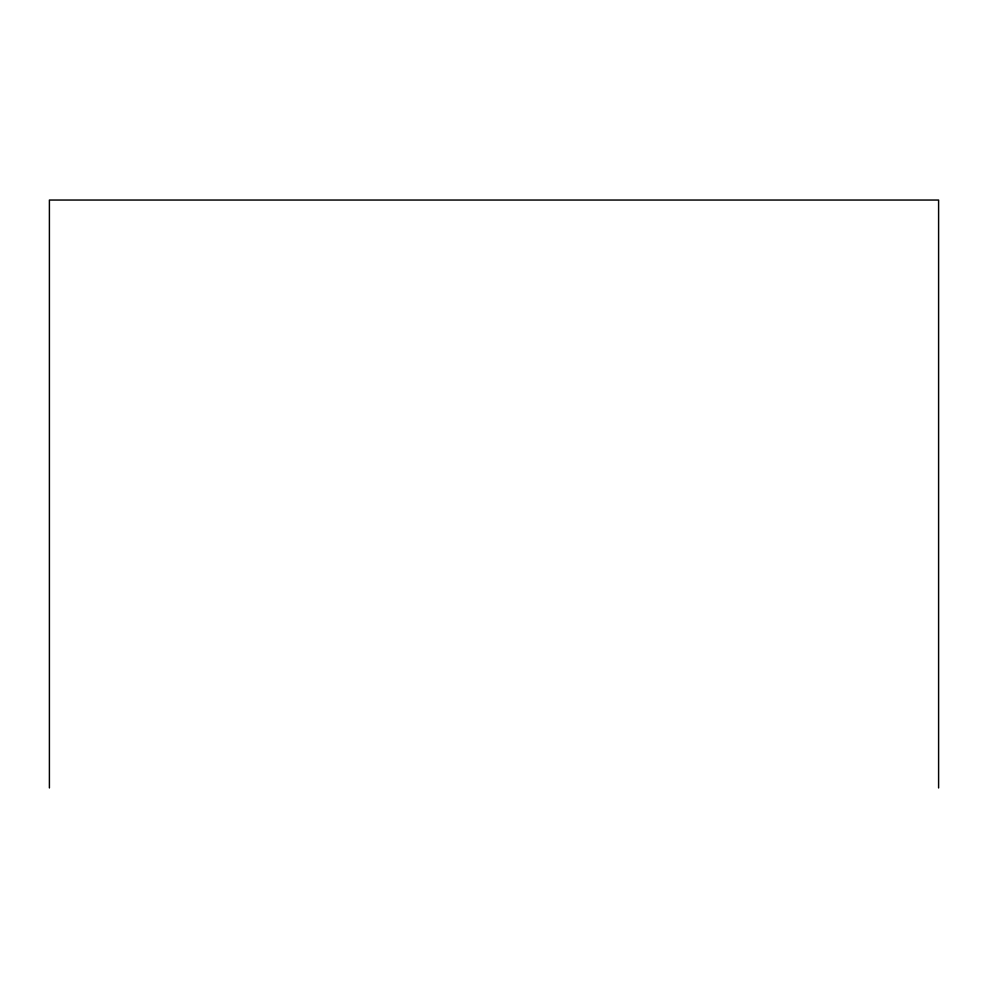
<?xml version="1.0" encoding="UTF-8"?>
<svg xmlns="http://www.w3.org/2000/svg" width="988" height="988" viewBox="0 0 988 988"><rect width="100%" height="100%" fill="white"/><g stroke="black" fill="none" stroke-linecap="round" stroke-linejoin="round"><path stroke-width="1.48" d="M938.6 787.955L938.6 200.045L49.4 200.045L49.4 787.955"/></g></svg>
